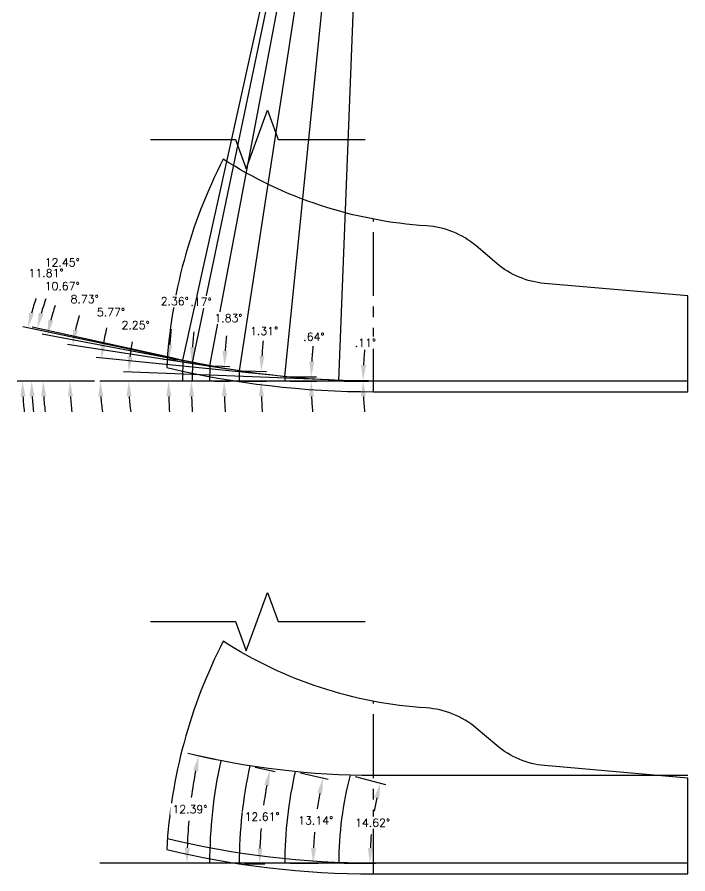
# Model space of a CAD drawing. Extents: x 34 to 150, y -20 to 22.
# Drawn here: x 133.21 to 141.08, y -20.41 to -10.35 of the extents above; entities that cross this region are included whole.
import ezdxf

# ---------------------------------------------------------------- set-up
doc = ezdxf.new("R2010")
doc.units = 0
doc.header["$MEASUREMENT"] = 0
doc.header["$PDMODE"] = 35
doc.linetypes.add('CENTER2', pattern=[1.125, 0.75, -0.125, 0.125, -0.125])
doc.layers.get('0').update_dxf_attribs({"linetype": 'CONTINUOUS'})
doc.layers.get('Defpoints').update_dxf_attribs({"color": 10, "linetype": 'CONTINUOUS'})
for name, color, linetype in [('CLine', 5, 'CENTER2'), ('Dims', 4, 'CONTINUOUS'), ('TEXT', 3, 'CONTINUOUS')]:
    doc.layers.add(name, color=color, linetype=linetype)
doc.styles.add('RomanS', font='romans')
doc.dimstyles.get("Standard").update_dxf_attribs({"dimtxt": 0.094, "dimasz": 0.18, "dimexe": 0.0625, "dimexo": 0.0625, "dimgap": 0.09, "dimtad": 0, "dimtih": 1, "dimtoh": 1, "dimdec": 4, "dimzin": 4, "dimdsep": 46, "dimtxsty": 'RomanS', "dimcen": 0.09, "dimazin": 1, "dimtfac": 1, "dimtdec": 4, "dimtofl": 0, "dimtmove": 0, "dimatfit": 1, "dimfxl": 1, "dimtfill": 1, "dimtolj": 1, "dimtzin": 0, "dimarcsym": 0})

# ---------------------------------------------------------------- blocks, each defined once
blk = doc.blocks.new('*D500')
at = {"layer": 'Defpoints', "color": 0, "transparency": 16777216}
for p in [(134.174, -14.621), (134.514, -14.586), (136.93, -14.611), (137.03, -14.615), (137.389, -14.621)]:
    blk.add_point(p, dxfattribs=at)
at = {"layer": 'Dims', "color": 0, "lineweight": -2, "transparency": 16777216}
blk.add_line((136.868, -14.608), (134.454, -14.513), dxfattribs=at)
for start, end in [(170.019, 173.882), (183.8631, 187.7262)]:
    blk.add_arc((137.184, -14.621), 2.67, start, end, dxfattribs=at)
at = {"layer": 'Dims', "color": 0, "transparency": 16777216}
for points in [[(134.559, -14.338), (134.5, -14.334), (134.516, -14.516)], [(134.49, -14.802), (134.55, -14.8), (134.514, -14.621)]]:
    blk.add_solid(points, dxfattribs=at)
at = {"layer": 'Dims', "color": 0, "transparency": 16777216, "insert": (134.596, -13.964), "char_height": 0.094, "attachment_point": 5, "style": 'RomanS', "bg_fill": 3, "box_fill_scale": 1.25, "bg_fill_color": 256, "bg_fill_true_color": 13158600, "bg_fill_transparency": 0}
blk.add_mtext('\\A1;2.25°', dxfattribs=at)
blk = doc.blocks.new('*D501')
at = {"layer": 'Defpoints', "color": 0, "transparency": 16777216}
for p in [(134.184, -14.531), (136.296, -14.563), (136.396, -14.573), (134.174, -14.621), (137.389, -14.621)]:
    blk.add_point(p, dxfattribs=at)
at = {"layer": 'Dims', "color": 0, "lineweight": -2, "transparency": 16777216}
blk.add_line((136.234, -14.557), (134.134, -14.345), dxfattribs=at)
for start, end in [(166.5446, 170.3882), (183.8435, 187.6871)]:
    blk.add_arc((136.866, -14.621), 2.684, start, end, dxfattribs=at)
at = {"layer": 'Dims', "color": 0, "transparency": 16777216}
for points in [[(134.25, -14.177), (134.19, -14.169), (134.196, -14.351)], [(134.158, -14.802), (134.218, -14.8), (134.182, -14.621)]]:
    blk.add_solid(points, dxfattribs=at)
at = {"layer": 'Dims', "color": 0, "transparency": 16777216, "insert": (134.307, -13.812), "char_height": 0.094, "attachment_point": 5, "style": 'RomanS', "bg_fill": 3, "box_fill_scale": 1.25, "bg_fill_color": 256, "bg_fill_true_color": 13158600, "bg_fill_transparency": 0}
blk.add_mtext('\\A1;5.77°', dxfattribs=at)
blk = doc.blocks.new('*D502')
at = {"layer": 'Defpoints', "color": 0, "transparency": 16777216}
for p in [(133.829, -14.48), (135.764, -14.493), (135.863, -14.508), (134.174, -14.621), (137.389, -14.621)]:
    blk.add_point(p, dxfattribs=at)
at = {"layer": 'Dims', "color": 0, "lineweight": -2, "transparency": 16777216}
for p, q in [((135.702, -14.484), (133.795, -14.191)), ((134.112, -14.621), (133.763, -14.621))]:
    blk.add_line(p, q, dxfattribs=at)
for start, end in [(163.8226, 167.5446), (183.722, 187.444)]:
    blk.add_arc((136.596, -14.621), 2.771, start, end, dxfattribs=at)
at = {"layer": 'Dims', "color": 0, "transparency": 16777216}
for points in [[(133.92, -14.029), (133.861, -14.018), (133.857, -14.2)], [(133.801, -14.802), (133.861, -14.8), (133.825, -14.621)]]:
    blk.add_solid(points, dxfattribs=at)
at = {"layer": 'Dims', "color": 0, "transparency": 16777216, "insert": (133.998, -13.658), "char_height": 0.094, "attachment_point": 5, "style": 'RomanS', "bg_fill": 3, "box_fill_scale": 1.25, "bg_fill_color": 256, "bg_fill_true_color": 13158600, "bg_fill_transparency": 0}
blk.add_mtext('\\A1;8.73°', dxfattribs=at)
blk = doc.blocks.new('*D503')
at = {"layer": 'Defpoints', "color": 0, "transparency": 16777216}
for p in [(133.517, -14.44), (135.418, -14.432), (135.516, -14.451), (134.174, -14.621), (137.389, -14.621)]:
    blk.add_point(p, dxfattribs=at)
at = {"layer": 'Dims', "color": 0, "lineweight": -2, "transparency": 16777216}
for p, q in [((135.357, -14.421), (133.5, -14.071)), ((134.112, -14.621), (133.449, -14.621))]:
    blk.add_line(p, q, dxfattribs=at)
for start, end in [(162.2334, 165.7804), (183.5469, 187.0939)]:
    blk.add_arc((136.42, -14.621), 2.908, start, end, dxfattribs=at)
at = {"layer": 'Dims', "color": 0, "transparency": 16777216}
for points in [[(133.63, -13.913), (133.571, -13.9), (133.562, -14.082)], [(133.487, -14.802), (133.547, -14.8), (133.511, -14.621)]]:
    blk.add_solid(points, dxfattribs=at)
at = {"layer": 'Dims', "color": 0, "transparency": 16777216, "insert": (133.734, -13.506), "char_height": 0.094, "attachment_point": 5, "style": 'RomanS', "bg_fill": 3, "box_fill_scale": 1.25, "bg_fill_color": 256, "bg_fill_true_color": 13158600, "bg_fill_transparency": 0}
blk.add_mtext('\\A1;10.67°', dxfattribs=at)
blk = doc.blocks.new('*D504')
at = {"layer": 'Defpoints', "color": 0, "transparency": 16777216}
for p in [(133.276, -14.412), (135.216, -14.391), (135.313, -14.411), (134.174, -14.621), (137.389, -14.621)]:
    blk.add_point(p, dxfattribs=at)
at = {"layer": 'Dims', "color": 0, "lineweight": -2, "transparency": 16777216}
for p, q in [((135.154, -14.378), (133.272, -13.984)), ((134.112, -14.621), (133.206, -14.621))]:
    blk.add_line(p, q, dxfattribs=at)
for start, end in [(161.4155, 164.8008), (183.3853, 186.7707)]:
    blk.add_arc((136.315, -14.621), 3.047, start, end, dxfattribs=at)
at = {"layer": 'Dims', "color": 0, "transparency": 16777216}
for points in [[(133.404, -13.829), (133.346, -13.815), (133.333, -13.997)], [(133.244, -14.802), (133.304, -14.8), (133.268, -14.621)]]:
    blk.add_solid(points, dxfattribs=at)
at = {"layer": 'Dims', "color": 0, "transparency": 16777216, "insert": (133.545, -13.352), "char_height": 0.094, "attachment_point": 5, "style": 'RomanS', "bg_fill": 3, "box_fill_scale": 1.25, "bg_fill_color": 256, "bg_fill_true_color": 13158600, "bg_fill_transparency": 0}
blk.add_mtext('\\A1;11.81°', dxfattribs=at)
blk = doc.blocks.new('*D505')
at = {"layer": 'Defpoints', "color": 0, "transparency": 16777216}
for p in [(136.98, -14.613), (136.98, -14.621), (137.265, -14.618), (141.076, -14.621)]:
    blk.add_point(p, dxfattribs=at)
at = {"layer": 'Dims', "color": 0, "lineweight": -2, "transparency": 16777216}
for p, q in [((137.043, -14.613), (137.327, -14.614)), ((137.043, -14.621), (137.327, -14.621))]:
    blk.add_line(p, q, dxfattribs=at)
for start, end in [(174.475, 177.1813), (182.7063, 185.4126)]:
    blk.add_arc((141.076, -14.621), 3.811, start, end, dxfattribs=at)
at = {"layer": 'Dims', "color": 0, "transparency": 16777216}
for points in [[(137.3, -14.434), (137.24, -14.433), (137.265, -14.613)], [(137.239, -14.802), (137.299, -14.8), (137.265, -14.621)]]:
    blk.add_solid(points, dxfattribs=at)
at = {"layer": 'Dims', "color": 0, "transparency": 16777216, "insert": (137.292, -14.171), "char_height": 0.094, "attachment_point": 5, "style": 'RomanS', "bg_fill": 3, "box_fill_scale": 1.25, "bg_fill_color": 256, "bg_fill_true_color": 13158600, "bg_fill_transparency": 0}
blk.add_mtext('\\A1;.11°', dxfattribs=at)
blk = doc.blocks.new('*D506')
at = {"layer": 'Defpoints', "color": 0, "transparency": 16777216}
for p in [(136.346, -14.568), (136.346, -14.621), (136.657, -14.605), (141.076, -14.621)]:
    blk.add_point(p, dxfattribs=at)
at = {"layer": 'Dims', "color": 0, "lineweight": -2, "transparency": 16777216}
for p, q in [((136.408, -14.569), (136.72, -14.572)), ((136.408, -14.621), (136.719, -14.621))]:
    blk.add_line(p, q, dxfattribs=at)
for start, end in [(174.696, 177.0299), (182.3338, 184.6677)]:
    blk.add_arc((141.076, -14.621), 4.419, start, end, dxfattribs=at)
at = {"layer": 'Dims', "color": 0, "transparency": 16777216}
for points in [[(136.693, -14.393), (136.633, -14.391), (136.657, -14.572)], [(136.63, -14.801), (136.69, -14.8), (136.657, -14.621)]]:
    blk.add_solid(points, dxfattribs=at)
at = {"layer": 'Dims', "color": 0, "transparency": 16777216, "insert": (136.688, -14.1), "char_height": 0.094, "attachment_point": 5, "style": 'RomanS', "bg_fill": 3, "box_fill_scale": 1.25, "bg_fill_color": 256, "bg_fill_true_color": 13158600, "bg_fill_transparency": 0}
blk.add_mtext('\\A1;.64°', dxfattribs=at)
blk = doc.blocks.new('*D507')
at = {"layer": 'Defpoints', "color": 0, "transparency": 16777216}
for p in [(135.813, -14.501), (136.069, -14.583), (135.812, -14.621), (141.076, -14.621)]:
    blk.add_point(p, dxfattribs=at)
at = {"layer": 'Dims', "color": 0, "lineweight": -2, "transparency": 16777216}
for p, q in [((135.876, -14.502), (136.133, -14.508)), ((135.874, -14.621), (136.132, -14.621))]:
    blk.add_line(p, q, dxfattribs=at)
for start, end in [(174.5708, 176.6307), (182.0599, 184.1198)]:
    blk.add_arc((141.076, -14.621), 5.007, start, end, dxfattribs=at)
at = {"layer": 'Dims', "color": 0, "transparency": 16777216}
for points in [[(136.108, -14.328), (136.048, -14.325), (136.07, -14.506)], [(136.042, -14.801), (136.102, -14.8), (136.069, -14.621)]]:
    blk.add_solid(points, dxfattribs=at)
at = {"layer": 'Dims', "color": 0, "transparency": 16777216, "insert": (136.104, -14.033), "char_height": 0.094, "attachment_point": 5, "style": 'RomanS', "bg_fill": 3, "box_fill_scale": 1.25, "bg_fill_color": 256, "bg_fill_true_color": 13158600, "bg_fill_transparency": 0}
blk.add_mtext('\\A1;1.31°', dxfattribs=at)
blk = doc.blocks.new('*D508')
at = {"layer": 'Defpoints', "color": 0, "transparency": 16777216}
for p in [(135.467, -14.441), (135.635, -14.563), (135.464, -14.621), (141.076, -14.621)]:
    blk.add_point(p, dxfattribs=at)
at = {"layer": 'Dims', "color": 0, "lineweight": -2, "transparency": 16777216}
for p, q in [((135.53, -14.443), (135.7, -14.449)), ((135.527, -14.621), (135.697, -14.621))]:
    blk.add_line(p, q, dxfattribs=at)
for start, end in [(174.3763, 176.2718), (181.8955, 183.7909)]:
    blk.add_arc((141.076, -14.621), 5.441, start, end, dxfattribs=at)
at = {"layer": 'Dims', "color": 0, "transparency": 16777216}
for points in [[(135.676, -14.269), (135.616, -14.266), (135.638, -14.447)], [(135.608, -14.801), (135.668, -14.8), (135.635, -14.621)]]:
    blk.add_solid(points, dxfattribs=at)
at = {"layer": 'Dims', "color": 0, "transparency": 16777216, "insert": (135.685, -13.881), "char_height": 0.094, "attachment_point": 5, "style": 'RomanS', "bg_fill": 3, "box_fill_scale": 1.25, "bg_fill_color": 256, "bg_fill_true_color": 13158600, "bg_fill_transparency": 0}
blk.add_mtext('\\A1;1.83°', dxfattribs=at)
blk = doc.blocks.new('*D509')
at = {"layer": 'Defpoints', "color": 0, "transparency": 16777216}
for p in [(135.265, -14.401), (135.25, -14.547), (135.26, -14.621), (141.076, -14.621)]:
    blk.add_point(p, dxfattribs=at)
at = {"layer": 'Dims', "color": 0, "lineweight": -2, "transparency": 16777216}
for p, q in [((135.202, -14.399), (135.192, -14.398)), ((135.198, -14.621), (135.187, -14.621))]:
    blk.add_line(p, q, dxfattribs=at)
for start, end in [(174.294, 176.0642), (181.7702, 183.5404)]:
    blk.add_arc((141.076, -14.621), 5.826, start, end, dxfattribs=at)
at = {"layer": 'Dims', "color": 0, "transparency": 16777216}
for points in [[(135.294, -14.223), (135.234, -14.219), (135.254, -14.401)], [(135.223, -14.801), (135.283, -14.8), (135.25, -14.621)]]:
    blk.add_solid(points, dxfattribs=at)
at = {"layer": 'Dims', "color": 0, "transparency": 16777216, "insert": (135.324, -13.692), "char_height": 0.094, "attachment_point": 5, "style": 'RomanS', "bg_fill": 3, "box_fill_scale": 1.25, "bg_fill_color": 256, "bg_fill_true_color": 13158600, "bg_fill_transparency": 0}
blk.add_mtext('\\A1;2.17°', dxfattribs=at)
blk = doc.blocks.new('*D558')
at = {"layer": 'Defpoints', "color": 0, "transparency": 16777216}
for p in [(135.103, -14.366), (133.383, -14.412), (135.201, -14.388), (134.174, -14.621), (137.389, -14.621)]:
    blk.add_point(p, dxfattribs=at)
at = {"layer": 'Dims', "color": 0, "lineweight": -2, "transparency": 16777216}
for p, q in [((135.042, -14.353), (133.382, -13.986)), ((134.112, -14.621), (133.313, -14.621))]:
    blk.add_line(p, q, dxfattribs=at)
for start, end in [(160.3895, 163.9693), (183.5798, 187.1597)]:
    blk.add_arc((136.257, -14.621), 2.881, start, end, dxfattribs=at)
at = {"layer": 'Dims', "color": 0, "transparency": 16777216}
for points in [[(133.517, -13.833), (133.458, -13.818), (133.443, -14)], [(133.351, -14.802), (133.411, -14.8), (133.375, -14.621)]]:
    blk.add_solid(points, dxfattribs=at)
at = {"layer": 'Dims', "color": 0, "transparency": 16777216, "insert": (133.735, -13.228), "char_height": 0.094, "attachment_point": 5, "style": 'RomanS', "bg_fill": 3, "box_fill_scale": 1.25, "bg_fill_color": 256, "bg_fill_true_color": 13158600, "bg_fill_transparency": 0}
blk.add_mtext('\\A1;12.45°', dxfattribs=at)
blk = doc.blocks.new('*D559')
at = {"layer": 'Defpoints', "color": 0, "transparency": 16777216}
for p in [(135.152, -14.377), (134.983, -14.537), (135.147, -14.621), (141.076, -14.621)]:
    blk.add_point(p, dxfattribs=at)
at = {"layer": 'Dims', "color": 0, "lineweight": -2, "transparency": 16777216}
for p, q in [((135.089, -14.374), (134.925, -14.368)), ((135.084, -14.621), (134.92, -14.621))]:
    blk.add_line(p, q, dxfattribs=at)
for start, end in [(174.2566, 175.949), (181.6924, 183.3849)]:
    blk.add_arc((141.076, -14.621), 6.094, start, end, dxfattribs=at)
at = {"layer": 'Dims', "color": 0, "transparency": 16777216}
for points in [[(135.027, -14.192), (134.968, -14.189), (134.987, -14.37)], [(134.955, -14.801), (135.015, -14.8), (134.982, -14.621)]]:
    blk.add_solid(points, dxfattribs=at)
at = {"layer": 'Dims', "color": 0, "transparency": 16777216, "insert": (135.055, -13.683), "char_height": 0.094, "attachment_point": 5, "style": 'RomanS', "bg_fill": 3, "box_fill_scale": 1.25, "bg_fill_color": 256, "bg_fill_true_color": 13158600, "bg_fill_transparency": 0}
blk.add_mtext('\\A1;2.36°', dxfattribs=at)
blk = doc.blocks.new('*D595')
at = {"layer": 'Defpoints', "color": 0, "transparency": 16777216}
for p in [(137.113, -19.248), (137.4, -19.65), (136.98, -20.282), (141.076, -20.282)]:
    blk.add_point(p, dxfattribs=at)
at = {"layer": 'TEXT', "color": 0, "lineweight": -2, "transparency": 16777216}
for p, q in [((137.174, -19.263), (137.527, -19.356)), ((137.043, -20.282), (137.409, -20.282))]:
    blk.add_line(p, q, dxfattribs=at)
for start, end in [(168.1411, 170.5608), (174.8051, 177.2349)]:
    blk.add_arc((141.076, -20.282), 3.73, start, end, dxfattribs=at)
at = {"layer": 'TEXT', "color": 0, "transparency": 16777216}
for points in [[(137.396, -19.508), (137.455, -19.522), (137.467, -19.34)], [(137.38, -20.102), (137.32, -20.101), (137.346, -20.282)]]:
    blk.add_solid(points, dxfattribs=at)
at = {"layer": 'TEXT', "color": 0, "transparency": 16777216, "insert": (137.376, -19.807), "char_height": 0.094, "attachment_point": 5, "style": 'RomanS', "bg_fill": 3, "box_fill_scale": 1.25, "bg_fill_color": 256, "bg_fill_true_color": 13158600, "bg_fill_transparency": 0}
blk.add_mtext('\\A1;14.62°', dxfattribs=at)
blk = doc.blocks.new('*D596')
at = {"layer": 'Defpoints', "color": 0, "transparency": 16777216}
for p in [(136.469, -19.206), (136.731, -19.612), (136.346, -20.282), (141.076, -20.282)]:
    blk.add_point(p, dxfattribs=at)
at = {"layer": 'TEXT', "color": 0, "lineweight": -2, "transparency": 16777216}
for p, q in [((136.53, -19.22), (136.856, -19.296)), ((136.408, -20.282), (136.742, -20.282))]:
    blk.add_line(p, q, dxfattribs=at)
for start, end in [(169.2071, 171.6296), (175.2249, 177.6539)]:
    blk.add_arc((141.076, -20.282), 4.396, start, end, dxfattribs=at)
at = {"layer": 'TEXT', "color": 0, "transparency": 16777216}
for points in [[(136.728, -19.452), (136.787, -19.465), (136.795, -19.282)], [(136.714, -20.102), (136.654, -20.101), (136.68, -20.282)]]:
    blk.add_solid(points, dxfattribs=at)
at = {"layer": 'TEXT', "color": 0, "transparency": 16777216, "insert": (136.709, -19.779), "char_height": 0.094, "attachment_point": 5, "style": 'RomanS', "bg_fill": 3, "box_fill_scale": 1.25, "bg_fill_color": 256, "bg_fill_true_color": 13158600, "bg_fill_transparency": 0}
blk.add_mtext('\\A1;13.14°', dxfattribs=at)
blk = doc.blocks.new('*D597')
at = {"layer": 'Defpoints', "color": 0, "transparency": 16777216}
for p in [(135.938, -19.138), (136.104, -19.553), (135.812, -20.288), (141.076, -20.282)]:
    blk.add_point(p, dxfattribs=at)
at = {"layer": 'TEXT', "color": 0, "lineweight": -2, "transparency": 16777216}
for p, q in [((135.999, -19.152), (136.232, -19.204)), ((135.874, -20.287), (136.113, -20.287))]:
    blk.add_line(p, q, dxfattribs=at)
for start, end in [(169.5082, 172.1864), (175.3294, 178.0124)]:
    blk.add_arc((141.076, -20.282), 5.025, start, end, dxfattribs=at)
at = {"layer": 'TEXT', "color": 0, "transparency": 16777216}
for points in [[(136.105, -19.361), (136.164, -19.372), (136.171, -19.19)], [(136.084, -20.108), (136.024, -20.107), (136.051, -20.287)]]:
    blk.add_solid(points, dxfattribs=at)
at = {"layer": 'TEXT', "color": 0, "transparency": 16777216, "insert": (136.08, -19.735), "char_height": 0.094, "attachment_point": 5, "style": 'RomanS', "bg_fill": 3, "box_fill_scale": 1.25, "bg_fill_color": 256, "bg_fill_true_color": 13158600, "bg_fill_transparency": 0}
blk.add_mtext('\\A1;12.61°', dxfattribs=at)
blk = doc.blocks.new('*D598')
at = {"layer": 'Defpoints', "color": 0, "transparency": 16777216}
for p in [(135.595, -19.078), (135.26, -19.438), (135.464, -20.282), (141.076, -20.282)]:
    blk.add_point(p, dxfattribs=at)
at = {"layer": 'TEXT', "color": 0, "lineweight": -2, "transparency": 16777216}
for p, q in [((135.534, -19.064), (135.275, -19.008)), ((135.402, -20.282), (135.137, -20.282))]:
    blk.add_line(p, q, dxfattribs=at)
for start, end in [(169.3685, 172.4615), (175.1487, 178.2451)]:
    blk.add_arc((141.076, -20.282), 5.877, start, end, dxfattribs=at)
at = {"layer": 'TEXT', "color": 0, "transparency": 16777216}
for points in [[(135.271, -19.191), (135.329, -19.203), (135.336, -19.021)], [(135.232, -20.102), (135.172, -20.101), (135.199, -20.282)]]:
    blk.add_solid(points, dxfattribs=at)
at = {"layer": 'TEXT', "color": 0, "transparency": 16777216, "insert": (135.233, -19.648), "char_height": 0.094, "attachment_point": 5, "style": 'RomanS', "bg_fill": 3, "box_fill_scale": 1.25, "bg_fill_color": 256, "bg_fill_true_color": 13158600, "bg_fill_transparency": 0}
blk.add_mtext('\\A1;12.39°', dxfattribs=at)

msp = doc.modelspace()

# ---------------------------------------------------------------- linework, layer by layer
at = {"color": 0}
for p, q in [((137.38864, -14.62088), (134.17422, -14.62088)), ((137.38864, -20.28161), (134.17422, -20.28161))]:
    msp.add_line(p, q, dxfattribs=at)
at = {"linetype": 'Continuous', "flags": 128}
for points in [[(134.76896, -11.78396), (135.76896, -11.78396), (135.89396, -12.12739), (136.14396, -11.44052), (136.26896, -11.78396), (137.28982, -11.78396)], [(134.76896, -17.44468), (135.76896, -17.44468), (135.89396, -17.78812), (136.14396, -17.10125), (136.26896, -17.44468), (137.28982, -17.44468)]]:
    msp.add_lwpolyline(points, dxfattribs=at)
at = {"color": 0, "flags": 128}
for points in [[(138.00789, -12.79824, -0.12752335), (135.62357, -12.01506, 0.10457938), (134.9608, -14.46134, 0.05839981), (137.38864, -14.74588), (141.07614, -14.74588), (141.07614, -13.62088), (139.39373, -13.47369, -0.15554789), (138.83323, -13.23942), (138.5919, -13.03429, 0.16158945)], [(138.00789, -18.45897, -0.12752335), (135.62357, -17.67578, 0.10457938), (134.9608, -20.12206, 0.05839981), (137.38864, -20.40661), (141.07614, -20.40661), (141.07614, -19.28161), (139.39373, -19.13441, -0.15554789), (138.83323, -18.90015), (138.5919, -18.69501, 0.16158945)]]:
    msp.add_lwpolyline(points, format="xyb", close=True, dxfattribs=at)
at = {"layer": 'CLine'}
for p, q in [((137.38864, -14.74588), (137.38864, -12.7197)), ((137.38864, -20.40661), (137.38864, -18.38043))]:
    msp.add_line(p, q, dxfattribs=at)
at = {"layer": 'CLine', "color": 1, "linetype": 'Continuous', "flags": 128}
for points in [[(141.07614, -14.62088), (137.38864, -14.62088, -0.0589088), (134.96923, -14.33484)], [(141.07614, -19.25161), (137.38864, -19.25161, -0.0589088), (135.20942, -18.99396, -0.0589088)], [(141.07614, -20.28161), (137.38864, -20.28161, -0.0589088), (134.96923, -19.99556)]]:
    msp.add_lwpolyline(points, format="xyb", dxfattribs=at)
at = {"layer": 'Dims'}
for p, q in [((135.26453, -14.40112), (137.38864, -4.24588)), ((135.4672, -14.4414), (137.38864, -4.24588)), ((135.81332, -14.50059), (137.38864, -4.24588)), ((136.34589, -14.56835), (137.38864, -4.24588)), ((136.98044, -14.61285), (137.38864, -4.24588)), ((135.31347, -14.41135), (135.21559, -14.39088)), ((135.51634, -14.45066), (135.41807, -14.43214)), ((135.86274, -14.50818), (135.7639, -14.49299)), ((136.39563, -14.57337), (136.29614, -14.56332)), ((137.0304, -14.61481), (136.93048, -14.61088))]:
    msp.add_line(p, q, dxfattribs=at)
for radius, start in [(5.81576, 177.834399), (5.61181, 178.167263), (5.26419, 178.690603), (4.73054, 179.363698), (4.09571, 179.88762)]:
    msp.add_arc((141.07614, -14.62088), radius, start, 180, dxfattribs=at)
at = {"layer": 'TEXT'}
for radius, start, end in [(5.61181, 167.613569, 180), (5.26419, 167.455839, 180.064725), (4.73054, 166.861018, 180), (4.09571, 165.375998, 180)]:
    msp.add_arc((141.07614, -20.28161), radius, start, end, dxfattribs=at)

# ---------------------------------------------------------------- next in the draw order: dimensions: what is measured, and where the dimension line sits
at = {"layer": 'Dims'}
dim = msp.add_angular_dim_2l(base=(134.5145, -14.58585), line1=((137.38864, -14.62088), (134.17422, -14.62088)), line2=((137.0304, -14.61481), (136.93048, -14.61088)), dimstyle='Standard', dxfattribs=at)
dim.commit()
dim.dimension.update_dxf_attribs({"geometry": '*D500', "text_midpoint": (134.59632, -13.96405), "dimtype": 162})
at = {"layer": 'TEXT'}
dim = msp.add_angular_dim_3p(base=(137.39991, -19.64996), center=(141.07614, -20.28161), p1=(137.11312, -19.24754), p2=(136.98043, -20.28161), dimstyle='Standard', dxfattribs=at)
dim.commit()
dim.dimension.update_dxf_attribs({"geometry": '*D595', "text_midpoint": (137.37637, -19.80687)})

# ---------------------------------------------------------------- next in the draw order: dimensions: what is measured, and where the dimension line sits
at = {"layer": 'Dims'}
dim = msp.add_angular_dim_2l(base=(134.18367, -14.53083), line1=((137.38864, -14.62088), (134.17422, -14.62088)), line2=((136.39563, -14.57337), (136.29614, -14.56332)), dimstyle='Standard', dxfattribs=at)
dim.commit()
dim.dimension.update_dxf_attribs({"geometry": '*D501', "text_midpoint": (134.30684, -13.81238), "dimtype": 162})
at = {"layer": 'TEXT'}
dim = msp.add_angular_dim_3p(base=(136.73123, -19.61214), center=(141.07614, -20.28161), p1=(136.46943, -19.20629), p2=(136.3456, -20.28161), dimstyle='Standard', dxfattribs=at)
dim.commit()
dim.dimension.update_dxf_attribs({"geometry": '*D596', "text_midpoint": (136.70882, -19.77865)})

# ---------------------------------------------------------------- next in the draw order: dimensions: what is measured, and where the dimension line sits
at = {"layer": 'Dims'}
dim = msp.add_angular_dim_2l(base=(133.828586, -14.48013), line1=((137.388636, -14.62088), (134.17422, -14.62088)), line2=((135.86274, -14.508179), (135.763899, -14.492995)), dimstyle='Standard', dxfattribs=at)
dim.commit()
dim.dimension.update_dxf_attribs({"geometry": '*D502', "text_midpoint": (133.997695, -13.657898), "dimtype": 162})
at = {"layer": 'TEXT'}
dim = msp.add_angular_dim_3p(base=(136.10388, -19.55258), center=(141.07614, -20.28161), p1=(135.93761, -19.13827), p2=(135.81195, -20.28755), dimstyle='Standard', dxfattribs=at)
dim.commit()
dim.dimension.update_dxf_attribs({"geometry": '*D597', "text_midpoint": (136.08049, -19.7354)})

# ---------------------------------------------------------------- next in the draw order: dimensions: what is measured, and where the dimension line sits
at = {"layer": 'Dims'}
dim = msp.add_angular_dim_2l(base=(133.51702, -14.44043), line1=((137.38864, -14.62088), (134.17422, -14.62088)), line2=((135.51634, -14.45066), (135.41807, -14.43214)), dimstyle='Standard', dxfattribs=at)
dim.commit()
dim.dimension.update_dxf_attribs({"geometry": '*D503', "text_midpoint": (133.73352, -13.50623), "dimtype": 162})
at = {"layer": 'TEXT'}
dim = msp.add_angular_dim_3p(base=(135.26004, -19.43752), center=(141.07614, -20.28161), p1=(135.59496, -19.07785), p2=(135.46433, -20.28161), dimstyle='Standard', dxfattribs=at)
dim.commit()
dim.dimension.update_dxf_attribs({"geometry": '*D598', "text_midpoint": (135.23341, -19.64758)})

# ---------------------------------------------------------------- next in the draw order: dimensions: what is measured, and where the dimension line sits
at = {"layer": 'Dims'}
dim = msp.add_angular_dim_2l(base=(133.27551, -14.41163), line1=((137.38864, -14.62088), (134.17422, -14.62088)), line2=((135.31347, -14.41135), (135.21559, -14.39088)), dimstyle='Standard', dxfattribs=at)
dim.commit()
dim.dimension.update_dxf_attribs({"geometry": '*D504', "text_midpoint": (133.54522, -13.35175), "dimtype": 162})

# ---------------------------------------------------------------- next in the draw order: dimensions: what is measured, and where the dimension line sits
dim = msp.add_angular_dim_3p(base=(137.26496, -14.61839), center=(141.07614, -14.62088), p1=(136.98044, -14.61285), p2=(136.98043, -14.62088), dimstyle='Standard', dxfattribs=at)
dim.commit()
dim.dimension.update_dxf_attribs({"geometry": '*D505', "text_midpoint": (137.2916, -14.17111), "dimtype": 165})

# ---------------------------------------------------------------- next in the draw order: dimensions: what is measured, and where the dimension line sits
dim = msp.add_angular_dim_3p(base=(136.65685, -14.60452), center=(141.07614, -14.62088), p1=(136.34589, -14.56835), p2=(136.3456, -14.62088), dimstyle='Standard', dxfattribs=at)
dim.commit()
dim.dimension.update_dxf_attribs({"geometry": '*D506', "text_midpoint": (136.68759, -14.10029), "dimtype": 165})

# ---------------------------------------------------------------- next in the draw order: dimensions: what is measured, and where the dimension line sits
dim = msp.add_angular_dim_3p(base=(136.06932, -14.58274), center=(141.07614, -14.62088), p1=(135.81332, -14.50059), p2=(135.81194, -14.62088), dimstyle='Standard', dxfattribs=at)
dim.commit()
dim.dimension.update_dxf_attribs({"geometry": '*D507', "text_midpoint": (136.10383, -14.03284), "dimtype": 165})

# ---------------------------------------------------------------- next in the draw order: dimensions: what is measured, and where the dimension line sits
dim = msp.add_angular_dim_3p(base=(135.63519, -14.56286), center=(141.07614, -14.62088), p1=(135.4672, -14.4414), p2=(135.46433, -14.62088), dimstyle='Standard', dxfattribs=at)
dim.commit()
dim.dimension.update_dxf_attribs({"geometry": '*D508', "text_midpoint": (135.68541, -13.88109), "dimtype": 165})

# ---------------------------------------------------------------- next in the draw order: dimensions: what is measured, and where the dimension line sits
dim = msp.add_angular_dim_3p(base=(135.25033, -14.54748), center=(141.07614, -14.62088), p1=(135.26453, -14.40112), p2=(135.26038, -14.62088), dimstyle='Standard', dxfattribs=at)
dim.commit()
dim.dimension.update_dxf_attribs({"geometry": '*D509', "text_midpoint": (135.32436, -13.69224), "dimtype": 165})

# ---------------------------------------------------------------- next in the draw order: linework, layer by layer
for p, q in [((135.15176, -14.37687), (137.38864, -4.24588)), ((135.10294, -14.36609), (135.20058, -14.38765))]:
    msp.add_line(p, q, dxfattribs=at)
msp.add_arc((141.07614, -14.62088), 5.9294, 177.641488, 180, dxfattribs=at)

# ---------------------------------------------------------------- next in the draw order: dimensions: what is measured, and where the dimension line sits
dim = msp.add_angular_dim_2l(base=(133.38305, -14.41234), line1=((137.38864, -14.62088), (134.17422, -14.62088)), line2=((135.10294, -14.36609), (135.20058, -14.38765)), dimstyle='Standard', dxfattribs=at)
dim.commit()
dim.dimension.update_dxf_attribs({"geometry": '*D558', "text_midpoint": (133.73474, -13.2276), "dimtype": 162})

# ---------------------------------------------------------------- next in the draw order: dimensions: what is measured, and where the dimension line sits
dim = msp.add_angular_dim_3p(base=(134.98281, -14.53727), center=(141.07614, -14.62088), p1=(135.15176, -14.37687), p2=(135.14674, -14.62088), dimstyle='Standard', dxfattribs=at)
dim.commit()
dim.dimension.update_dxf_attribs({"geometry": '*D559', "text_midpoint": (135.05492, -13.6825), "dimtype": 165})

doc.saveas('drawing.dxf')
